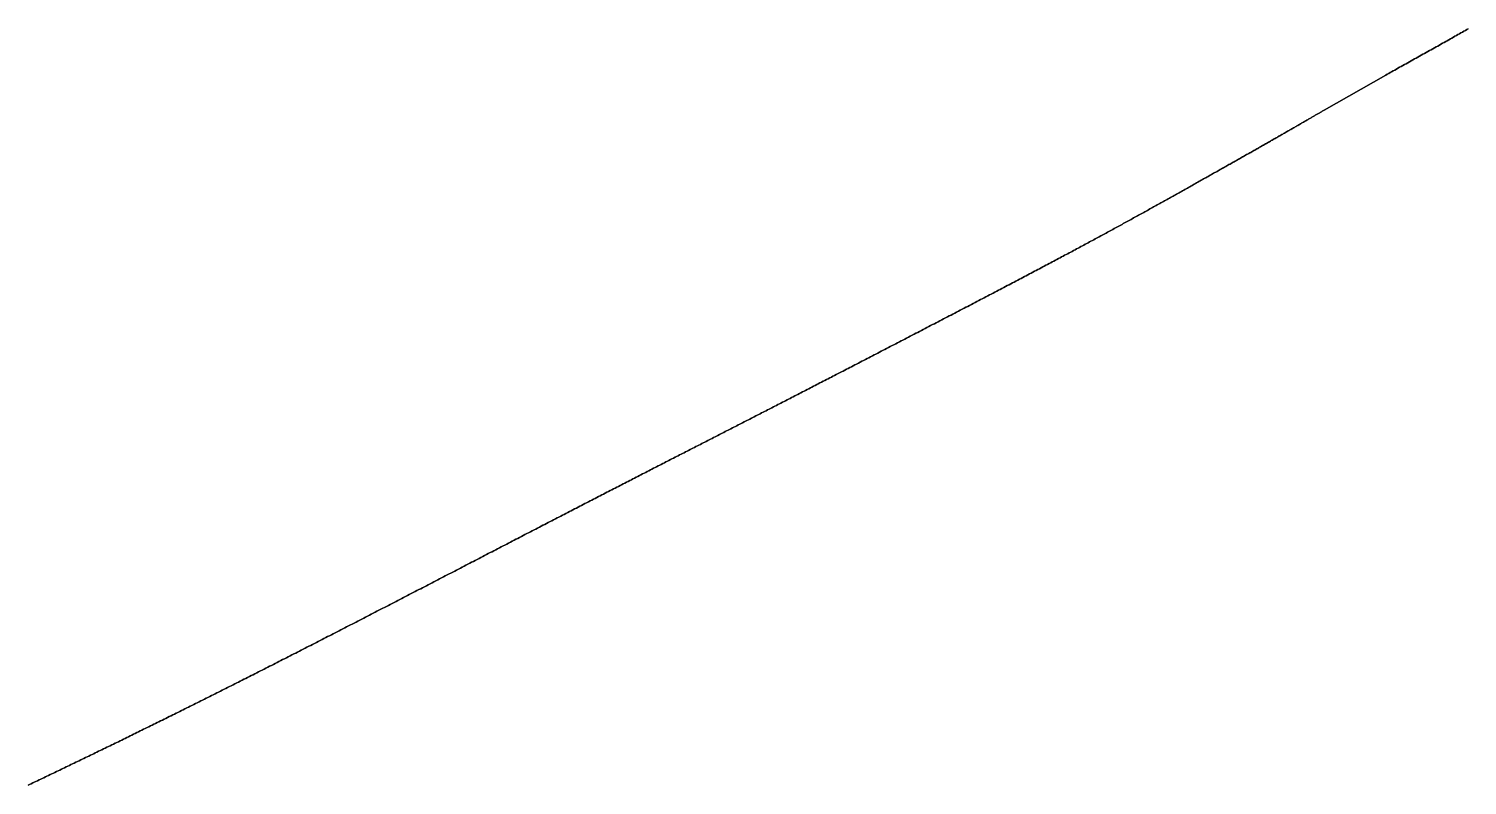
# Model space of a CAD drawing. Header units: inches. Extents: x 130170 to 284068, y 377793 to 804530.
# Drawn here: x 254368.33 to 254410.89, y 754034.21 to 754056.58 of the extents above; entities that cross this region are included whole.
import ezdxf

# ---------------------------------------------------------------- set-up
doc = ezdxf.new("R2010")
doc.units = ezdxf.units.IN
doc.header["$MEASUREMENT"] = 0
doc.layers.add('muni_il', color=7, linetype='Continuous')

msp = doc.modelspace()

# ---------------------------------------------------------------- linework, layer by layer
at = {"layer": 'muni_il'}
for points in [[(254410.925, 754056.582), (254410.882, 754056.557), (254410.839, 754056.533), (254410.796, 754056.509), (254410.752, 754056.484), (254410.708, 754056.459), (254410.664, 754056.434), (254410.619, 754056.409), (254410.575, 754056.384), (254410.53, 754056.359), (254410.485, 754056.333), (254410.439, 754056.308), (254410.394, 754056.282), (254410.348, 754056.256), (254410.302, 754056.23), (254410.255, 754056.204), (254410.209, 754056.178), (254410.162, 754056.152), (254410.115, 754056.125), (254410.067, 754056.099), (254410.02, 754056.072), (254409.972, 754056.045), (254409.924, 754056.018), (254409.875, 754055.991), (254409.827, 754055.964), (254409.778, 754055.937), (254409.729, 754055.91), (254409.68, 754055.882), (254409.631, 754055.855), (254409.582, 754055.827), (254409.532, 754055.8), (254409.483, 754055.772), (254409.433, 754055.744), (254409.384, 754055.716), (254409.334, 754055.689), (254409.284, 754055.661), (254409.234, 754055.633), (254409.185, 754055.606), (254409.135, 754055.578), (254409.086, 754055.55), (254409.037, 754055.523), (254408.988, 754055.496), (254408.939, 754055.469), (254408.891, 754055.442), (254408.843, 754055.415), (254408.795, 754055.388), (254408.748, 754055.362), (254408.702, 754055.336), (254408.656, 754055.311), (254408.612, 754055.286), (254408.568, 754055.261), (254408.525, 754055.237), (254408.483, 754055.214), (254406.658, 754054.174), (254406.62, 754054.153), (254406.601, 754054.142), (254406.583, 754054.131), (254406.564, 754054.121), (254406.546, 754054.11), (254406.527, 754054.099), (254406.509, 754054.089), (254406.49, 754054.078), (254406.471, 754054.067), (254406.452, 754054.056), (254406.433, 754054.045), (254406.414, 754054.034), (254406.395, 754054.023), (254406.375, 754054.012), (254406.355, 754054), (254406.335, 754053.989), (254406.315, 754053.977), (254406.294, 754053.965), (254406.273, 754053.953), (254406.252, 754053.941), (254406.231, 754053.928), (254406.209, 754053.916), (254406.187, 754053.903), (254406.165, 754053.89), (254406.143, 754053.878), (254406.12, 754053.864), (254406.097, 754053.851), (254406.074, 754053.838), (254406.051, 754053.824), (254406.027, 754053.811), (254406.003, 754053.797), (254405.979, 754053.783), (254405.955, 754053.769), (254405.93, 754053.755), (254405.905, 754053.74), (254405.881, 754053.726), (254405.855, 754053.712), (254405.83, 754053.697), (254405.805, 754053.682), (254405.779, 754053.667), (254405.753, 754053.653), (254405.727, 754053.637), (254405.701, 754053.622), (254405.674, 754053.607), (254405.648, 754053.592), (254405.621, 754053.577), (254405.595, 754053.561), (254405.568, 754053.546), (254405.541, 754053.53), (254405.514, 754053.515), (254405.486, 754053.499), (254405.459, 754053.484), (254405.432, 754053.468), (254405.404, 754053.452), (254405.377, 754053.436), (254405.349, 754053.42), (254405.321, 754053.404), (254405.293, 754053.388), (254405.265, 754053.372), (254405.237, 754053.356), (254405.209, 754053.34), (254405.181, 754053.324), (254405.153, 754053.308), (254405.125, 754053.292), (254405.096, 754053.276), (254405.068, 754053.259), (254405.039, 754053.243), (254405.011, 754053.227), (254404.982, 754053.21), (254404.953, 754053.194), (254404.925, 754053.178), (254404.896, 754053.161), (254404.867, 754053.145), (254404.838, 754053.128), (254404.809, 754053.112), (254404.78, 754053.095), (254404.751, 754053.079), (254404.722, 754053.062), (254404.692, 754053.045), (254404.663, 754053.029), (254404.634, 754053.012), (254404.604, 754052.995), (254404.575, 754052.979), (254404.545, 754052.962), (254404.516, 754052.945), (254404.486, 754052.928), (254404.456, 754052.911), (254404.426, 754052.894), (254404.396, 754052.877), (254404.366, 754052.86), (254404.336, 754052.843), (254404.306, 754052.826), (254404.276, 754052.809), (254404.245, 754052.792), (254404.215, 754052.774), (254404.184, 754052.757), (254404.153, 754052.74), (254404.123, 754052.722), (254404.092, 754052.705), (254404.061, 754052.687), (254404.03, 754052.67), (254403.999, 754052.652), (254403.968, 754052.635), (254403.937, 754052.617), (254403.905, 754052.599), (254403.874, 754052.582), (254403.842, 754052.564), (254403.81, 754052.546), (254403.779, 754052.528), (254403.747, 754052.51), (254403.715, 754052.492), (254403.683, 754052.474), (254403.651, 754052.456), (254403.619, 754052.438), (254403.586, 754052.42), (254403.554, 754052.401), (254403.521, 754052.383), (254403.489, 754052.365), (254403.456, 754052.346), (254403.423, 754052.328), (254403.39, 754052.309), (254403.357, 754052.291), (254403.324, 754052.272), (254403.291, 754052.254), (254403.258, 754052.235), (254403.225, 754052.216), (254403.191, 754052.197), (254403.158, 754052.178), (254403.124, 754052.16), (254403.09, 754052.141), (254403.057, 754052.122), (254403.023, 754052.103), (254402.989, 754052.084), (254402.955, 754052.065), (254402.921, 754052.045), (254402.886, 754052.026), (254402.852, 754052.007), (254402.818, 754051.988), (254402.784, 754051.968), (254402.749, 754051.949), (254402.714, 754051.93), (254402.68, 754051.91), (254402.645, 754051.891), (254402.611, 754051.871), (254402.576, 754051.852), (254402.541, 754051.832), (254402.506, 754051.813), (254402.471, 754051.793), (254402.436, 754051.774), (254402.401, 754051.754), (254402.365, 754051.734), (254402.33, 754051.715), (254402.295, 754051.695), (254402.259, 754051.675), (254402.224, 754051.655), (254402.188, 754051.635), (254402.153, 754051.615), (254402.117, 754051.596), (254402.082, 754051.576), (254402.046, 754051.556), (254402.01, 754051.536), (254401.974, 754051.516), (254401.938, 754051.496), (254401.902, 754051.476), (254401.866, 754051.456), (254401.83, 754051.436), (254401.794, 754051.416), (254401.758, 754051.395), (254401.722, 754051.375), (254401.685, 754051.355), (254401.649, 754051.335), (254401.613, 754051.315), (254401.576, 754051.294), (254401.54, 754051.274), (254401.503, 754051.254), (254401.466, 754051.233), (254401.429, 754051.213), (254401.393, 754051.193), (254401.356, 754051.172), (254401.319, 754051.152), (254401.282, 754051.131), (254401.245, 754051.111), (254401.208, 754051.09), (254401.17, 754051.07), (254401.133, 754051.049), (254401.096, 754051.029), (254401.058, 754051.008), (254401.021, 754050.987), (254400.983, 754050.966), (254400.945, 754050.946), (254400.907, 754050.925), (254400.87, 754050.904), (254400.832, 754050.883), (254400.793, 754050.862), (254400.755, 754050.841), (254400.717, 754050.82), (254400.678, 754050.799), (254400.64, 754050.778), (254400.601, 754050.757), (254400.563, 754050.736), (254400.524, 754050.715), (254400.485, 754050.693), (254400.446, 754050.672), (254400.406, 754050.651), (254400.367, 754050.629), (254400.328, 754050.608), (254400.288, 754050.586), (254400.248, 754050.565), (254400.208, 754050.543), (254400.168, 754050.521), (254400.128, 754050.499), (254400.088, 754050.478), (254400.048, 754050.456), (254400.007, 754050.434), (254399.966, 754050.412), (254399.925, 754050.389), (254399.884, 754050.367), (254399.843, 754050.345), (254399.802, 754050.323), (254399.76, 754050.3), (254399.718, 754050.278), (254399.676, 754050.255), (254399.634, 754050.233), (254399.592, 754050.21), (254399.55, 754050.187), (254399.507, 754050.164), (254399.464, 754050.141), (254399.421, 754050.118), (254399.378, 754050.095), (254399.335, 754050.072), (254399.291, 754050.048), (254399.247, 754050.025), (254399.203, 754050.001), (254399.159, 754049.978), (254399.115, 754049.954), (254399.071, 754049.931), (254399.026, 754049.907), (254398.981, 754049.883), (254398.936, 754049.859), (254398.89, 754049.835), (254398.845, 754049.81), (254398.799, 754049.786), (254398.753, 754049.762), (254398.707, 754049.737), (254398.661, 754049.713), (254398.614, 754049.688), (254398.568, 754049.663), (254398.52, 754049.638), (254398.473, 754049.613), (254398.426, 754049.588), (254398.379, 754049.563), (254398.331, 754049.538), (254398.283, 754049.512), (254398.235, 754049.487), (254398.186, 754049.461), (254398.138, 754049.436), (254398.089, 754049.41), (254398.04, 754049.384), (254397.991, 754049.358), (254397.941, 754049.332), (254397.892, 754049.306), (254397.842, 754049.28), (254397.792, 754049.254), (254397.742, 754049.227), (254397.692, 754049.201), (254397.641, 754049.174), (254397.591, 754049.148), (254397.54, 754049.121), (254397.489, 754049.094), (254397.438, 754049.067), (254397.386, 754049.041), (254397.335, 754049.013), (254397.283, 754048.986), (254397.231, 754048.959), (254397.179, 754048.932), (254397.127, 754048.905), (254397.075, 754048.877), (254397.022, 754048.85), (254396.97, 754048.822), (254396.917, 754048.795), (254396.864, 754048.767), (254396.811, 754048.739), (254396.758, 754048.712), (254396.705, 754048.684), (254396.651, 754048.656), (254396.598, 754048.628), (254396.544, 754048.6), (254396.491, 754048.572), (254396.437, 754048.544), (254396.383, 754048.516), (254396.329, 754048.488), (254396.275, 754048.459), (254396.221, 754048.431), (254396.167, 754048.403), (254396.112, 754048.374), (254396.058, 754048.346), (254396.003, 754048.318), (254395.949, 754048.289), (254395.894, 754048.261), (254395.839, 754048.232), (254395.785, 754048.204), (254395.73, 754048.175), (254395.675, 754048.147), (254395.62, 754048.118), (254395.566, 754048.09), (254395.511, 754048.061), (254395.456, 754048.033), (254395.401, 754048.004), (254395.346, 754047.975), (254395.291, 754047.947), (254395.236, 754047.918), (254395.181, 754047.89), (254395.126, 754047.861), (254395.071, 754047.833), (254395.016, 754047.804), (254394.962, 754047.776), (254394.907, 754047.747), (254394.852, 754047.719), (254394.797, 754047.69), (254394.742, 754047.662), (254394.688, 754047.633), (254394.633, 754047.605), (254394.578, 754047.577), (254394.524, 754047.548), (254394.469, 754047.52), (254394.415, 754047.492), (254394.36, 754047.464), (254394.306, 754047.435), (254394.252, 754047.407), (254394.198, 754047.379), (254394.144, 754047.351), (254394.09, 754047.323), (254394.036, 754047.295), (254393.982, 754047.267), (254393.928, 754047.239), (254393.875, 754047.212), (254393.821, 754047.184), (254393.768, 754047.156), (254393.714, 754047.129), (254393.661, 754047.101), (254393.608, 754047.074), (254393.555, 754047.046), (254393.502, 754047.019), (254393.45, 754046.991), (254393.397, 754046.964), (254393.345, 754046.937), (254393.292, 754046.91), (254393.24, 754046.883), (254393.188, 754046.856), (254393.136, 754046.829), (254393.084, 754046.802), (254393.033, 754046.776), (254392.981, 754046.749), (254392.93, 754046.722), (254392.878, 754046.696), (254392.827, 754046.669), (254392.776, 754046.643), (254392.726, 754046.617), (254392.675, 754046.59), (254392.624, 754046.564), (254392.574, 754046.538), (254392.524, 754046.512), (254392.474, 754046.487), (254392.424, 754046.461), (254392.374, 754046.435), (254392.324, 754046.409), (254392.275, 754046.384), (254392.225, 754046.358), (254392.176, 754046.333), (254392.127, 754046.308), (254392.078, 754046.282), (254392.03, 754046.257), (254391.981, 754046.232), (254391.933, 754046.207), (254391.884, 754046.182), (254391.836, 754046.158), (254391.788, 754046.133), (254391.741, 754046.108), (254391.693, 754046.084), (254391.645, 754046.059), (254391.598, 754046.034), (254391.551, 754046.01), (254391.503, 754045.986), (254391.457, 754045.962), (254391.41, 754045.938), (254391.363, 754045.914), (254391.316, 754045.89), (254391.27, 754045.866), (254391.224, 754045.842), (254391.178, 754045.818), (254391.131, 754045.794), (254391.085, 754045.771), (254391.04, 754045.747), (254390.994, 754045.724), (254390.948, 754045.7), (254390.903, 754045.677), (254390.858, 754045.654), (254390.812, 754045.63), (254390.767, 754045.607), (254390.722, 754045.584), (254390.678, 754045.561), (254390.633, 754045.538), (254390.588, 754045.515), (254390.543, 754045.492), (254390.499, 754045.469), (254390.455, 754045.446), (254390.41, 754045.424), (254390.366, 754045.401), (254390.322, 754045.378), (254390.278, 754045.356), (254390.234, 754045.333), (254390.19, 754045.311), (254390.146, 754045.288), (254390.102, 754045.266), (254390.059, 754045.243), (254390.015, 754045.221), (254389.972, 754045.199), (254389.928, 754045.176), (254389.885, 754045.154), (254389.841, 754045.132), (254389.798, 754045.11), (254389.754, 754045.087), (254389.711, 754045.065), (254389.668, 754045.043), (254389.625, 754045.021), (254389.582, 754044.999), (254389.539, 754044.977), (254389.496, 754044.955), (254389.453, 754044.933), (254389.41, 754044.911), (254389.367, 754044.889), (254389.324, 754044.867), (254389.281, 754044.845), (254389.238, 754044.823), (254389.195, 754044.801), (254389.152, 754044.779), (254389.109, 754044.757), (254389.066, 754044.735), (254389.023, 754044.713), (254388.98, 754044.691), (254388.937, 754044.669), (254388.894, 754044.647), (254388.851, 754044.625), (254388.808, 754044.603), (254388.765, 754044.581), (254388.722, 754044.559), (254388.679, 754044.537), (254388.636, 754044.515), (254388.593, 754044.493), (254388.549, 754044.471), (254388.506, 754044.449), (254388.463, 754044.427), (254388.42, 754044.405), (254388.376, 754044.382), (254388.333, 754044.36), (254388.289, 754044.338), (254388.246, 754044.316), (254388.202, 754044.294), (254388.159, 754044.271), (254388.115, 754044.249), (254388.071, 754044.227), (254388.028, 754044.204), (254387.984, 754044.182), (254387.94, 754044.159), (254387.896, 754044.137), (254387.852, 754044.114), (254387.808, 754044.092), (254387.764, 754044.069), (254387.72, 754044.047), (254387.675, 754044.024), (254387.631, 754044.001), (254387.586, 754043.979), (254387.542, 754043.956), (254387.497, 754043.933), (254387.453, 754043.91), (254387.408, 754043.887), (254387.363, 754043.864), (254387.318, 754043.841), (254387.273, 754043.818), (254387.228, 754043.795), (254387.182, 754043.772), (254387.137, 754043.749), (254387.092, 754043.725), (254387.046, 754043.702), (254387, 754043.679), (254386.955, 754043.655), (254386.909, 754043.632), (254386.863, 754043.608), (254386.817, 754043.585), (254386.771, 754043.561), (254386.725, 754043.537), (254386.678, 754043.513), (254386.632, 754043.49), (254386.585, 754043.466), (254386.539, 754043.442), (254386.492, 754043.418), (254386.445, 754043.394), (254386.398, 754043.37), (254386.351, 754043.346), (254386.304, 754043.321), (254386.256, 754043.297), (254386.209, 754043.273), (254386.162, 754043.248), (254386.114, 754043.224), (254386.066, 754043.199), (254386.018, 754043.175), (254385.97, 754043.15), (254385.922, 754043.126), (254385.874, 754043.101), (254385.826, 754043.076), (254385.778, 754043.051), (254385.729, 754043.026), (254385.681, 754043.001), (254385.632, 754042.976), (254385.583, 754042.951), (254385.534, 754042.926), (254385.485, 754042.901), (254385.436, 754042.875), (254385.387, 754042.85), (254385.337, 754042.825), (254385.288, 754042.799), (254385.238, 754042.774), (254385.189, 754042.748), (254385.139, 754042.722), (254385.089, 754042.697), (254385.039, 754042.671), (254384.989, 754042.645), (254384.939, 754042.619), (254384.888, 754042.593), (254384.838, 754042.567), (254384.787, 754042.541), (254384.737, 754042.515), (254384.686, 754042.489), (254384.635, 754042.463), (254384.584, 754042.437), (254384.533, 754042.41), (254384.482, 754042.384), (254384.431, 754042.357), (254384.38, 754042.331), (254384.328, 754042.304), (254384.277, 754042.278), (254384.225, 754042.251), (254384.173, 754042.224), (254384.122, 754042.198), (254384.07, 754042.171), (254384.018, 754042.144), (254383.966, 754042.117), (254383.914, 754042.09), (254383.861, 754042.063), (254383.809, 754042.036), (254383.757, 754042.009), (254383.704, 754041.982), (254383.652, 754041.955), (254383.599, 754041.927), (254383.546, 754041.9), (254383.493, 754041.873), (254383.44, 754041.845), (254383.387, 754041.818), (254383.334, 754041.79), (254383.281, 754041.763), (254383.228, 754041.735), (254383.175, 754041.708), (254383.121, 754041.68), (254383.068, 754041.653), (254383.014, 754041.625), (254382.961, 754041.597), (254382.907, 754041.569), (254382.853, 754041.541), (254382.799, 754041.513), (254382.746, 754041.486), (254382.692, 754041.458), (254382.638, 754041.43), (254382.583, 754041.402), (254382.529, 754041.374), (254382.475, 754041.345), (254382.421, 754041.317), (254382.366, 754041.289), (254382.312, 754041.261), (254382.257, 754041.233), (254382.203, 754041.204), (254382.148, 754041.176), (254382.094, 754041.148), (254382.039, 754041.119), (254381.984, 754041.091), (254381.929, 754041.063), (254381.874, 754041.034), (254381.82, 754041.006), (254381.765, 754040.977), (254381.71, 754040.949), (254381.655, 754040.92), (254381.599, 754040.892), (254381.544, 754040.863), (254381.489, 754040.834), (254381.434, 754040.806), (254381.379, 754040.777), (254381.323, 754040.748), (254381.268, 754040.72), (254381.212, 754040.691), (254381.157, 754040.662), (254381.101, 754040.633), (254381.046, 754040.605), (254380.99, 754040.576), (254380.935, 754040.547), (254380.879, 754040.518), (254380.823, 754040.489), (254380.768, 754040.46), (254380.712, 754040.432), (254380.656, 754040.403), (254380.6, 754040.374), (254380.544, 754040.345), (254380.489, 754040.316), (254380.433, 754040.287), (254380.377, 754040.258), (254380.321, 754040.229), (254380.265, 754040.2), (254380.209, 754040.171), (254380.153, 754040.142), (254380.097, 754040.113), (254380.041, 754040.084), (254379.985, 754040.055), (254379.928, 754040.026), (254379.872, 754039.997), (254379.816, 754039.968), (254379.76, 754039.939), (254379.704, 754039.91), (254379.648, 754039.881), (254379.591, 754039.852), (254379.535, 754039.822), (254379.479, 754039.793), (254379.423, 754039.764), (254379.366, 754039.735), (254379.31, 754039.706), (254379.254, 754039.677), (254379.198, 754039.648), (254379.141, 754039.619), (254379.085, 754039.59), (254379.029, 754039.561), (254378.973, 754039.532), (254378.916, 754039.503), (254378.86, 754039.474), (254378.804, 754039.445), (254378.748, 754039.416), (254378.691, 754039.386), (254378.635, 754039.357), (254378.579, 754039.328), (254378.522, 754039.299), (254378.466, 754039.27), (254378.41, 754039.241), (254378.354, 754039.212), (254378.297, 754039.183), (254378.241, 754039.155), (254378.185, 754039.126), (254378.129, 754039.097), (254378.072, 754039.068), (254378.016, 754039.039), (254377.96, 754039.01), (254377.904, 754038.981), (254377.848, 754038.952), (254377.792, 754038.923), (254377.735, 754038.894), (254377.679, 754038.865), (254377.623, 754038.837), (254377.567, 754038.808), (254377.511, 754038.779), (254377.455, 754038.75), (254377.399, 754038.722), (254377.343, 754038.693), (254377.287, 754038.664), (254377.231, 754038.635), (254377.175, 754038.607), (254377.12, 754038.578), (254377.064, 754038.55), (254377.008, 754038.521), (254376.952, 754038.493), (254376.896, 754038.464), (254376.841, 754038.435), (254376.785, 754038.407), (254376.729, 754038.378), (254376.673, 754038.35), (254376.618, 754038.322), (254376.562, 754038.293), (254376.507, 754038.265), (254376.451, 754038.237), (254376.396, 754038.208), (254376.34, 754038.18), (254376.285, 754038.152), (254376.23, 754038.123), (254376.174, 754038.095), (254376.119, 754038.067), (254376.064, 754038.039), (254376.009, 754038.011), (254375.954, 754037.983), (254375.898, 754037.955), (254375.843, 754037.927), (254375.788, 754037.899), (254375.733, 754037.871), (254375.678, 754037.843), (254375.624, 754037.815), (254375.569, 754037.787), (254375.514, 754037.759), (254375.459, 754037.732), (254375.405, 754037.704), (254375.35, 754037.676), (254375.295, 754037.648), (254375.241, 754037.621), (254375.186, 754037.593), (254375.132, 754037.566), (254375.078, 754037.538), (254375.023, 754037.511), (254374.969, 754037.483), (254374.915, 754037.456), (254374.861, 754037.429), (254374.807, 754037.401), (254374.753, 754037.374), (254374.699, 754037.347), (254374.645, 754037.319), (254374.591, 754037.292), (254374.537, 754037.265), (254374.483, 754037.238), (254374.43, 754037.211), (254374.376, 754037.184), (254374.323, 754037.157), (254374.269, 754037.13), (254374.216, 754037.104), (254374.162, 754037.077), (254374.109, 754037.05), (254374.056, 754037.023), (254374.003, 754036.996), (254373.949, 754036.97), (254373.896, 754036.943), (254373.843, 754036.917), (254373.79, 754036.89), (254373.737, 754036.864), (254373.685, 754036.837), (254373.632, 754036.811), (254373.579, 754036.785), (254373.527, 754036.758), (254373.474, 754036.732), (254373.422, 754036.706), (254373.369, 754036.68), (254373.317, 754036.654), (254373.265, 754036.627), (254373.213, 754036.602), (254373.161, 754036.576), (254373.109, 754036.55), (254373.057, 754036.524), (254373.005, 754036.498), (254372.953, 754036.472), (254372.901, 754036.446), (254372.849, 754036.421), (254372.798, 754036.395), (254372.746, 754036.369), (254372.695, 754036.344), (254372.643, 754036.318), (254372.592, 754036.293), (254372.54, 754036.268), (254372.489, 754036.242), (254372.438, 754036.217), (254372.387, 754036.192), (254372.336, 754036.166), (254372.285, 754036.141), (254372.234, 754036.116), (254372.183, 754036.091), (254372.132, 754036.066), (254372.082, 754036.041), (254372.031, 754036.016), (254371.981, 754035.991), (254371.93, 754035.966), (254371.88, 754035.941), (254371.83, 754035.917), (254371.779, 754035.892), (254371.729, 754035.867), (254371.679, 754035.843), (254371.629, 754035.818), (254371.579, 754035.793), (254371.529, 754035.769), (254371.479, 754035.744), (254371.429, 754035.72), (254371.379, 754035.696), (254371.33, 754035.671), (254371.28, 754035.647), (254371.231, 754035.623), (254371.181, 754035.599), (254371.132, 754035.575), (254371.082, 754035.55), (254371.033, 754035.526), (254370.984, 754035.502), (254370.935, 754035.478), (254370.885, 754035.454), (254370.837, 754035.43), (254370.787, 754035.407), (254370.739, 754035.383), (254370.69, 754035.359), (254370.641, 754035.335), (254370.592, 754035.312), (254370.543, 754035.288), (254370.495, 754035.264), (254370.446, 754035.241), (254370.398, 754035.217), (254370.349, 754035.194), (254370.301, 754035.17), (254370.252, 754035.147), (254370.204, 754035.123), (254370.156, 754035.1), (254370.108, 754035.077), (254370.06, 754035.053), (254370.011, 754035.03), (254369.963, 754035.007), (254369.916, 754034.984), (254369.868, 754034.961), (254369.82, 754034.938), (254369.772, 754034.915), (254369.724, 754034.892), (254369.676, 754034.868), (254369.629, 754034.846), (254369.581, 754034.823), (254369.533, 754034.8), (254369.486, 754034.777), (254369.438, 754034.754), (254369.391, 754034.731), (254369.343, 754034.708), (254369.296, 754034.686), (254369.249, 754034.663), (254369.201, 754034.64), (254369.154, 754034.618), (254369.107, 754034.595), (254369.06, 754034.572), (254369.013, 754034.55), (254368.965, 754034.527), (254368.918, 754034.505), (254368.871, 754034.482), (254368.824, 754034.46), (254368.777, 754034.437), (254368.73, 754034.415), (254368.684, 754034.393), (254368.637, 754034.37), (254368.59, 754034.348), (254368.543, 754034.326), (254368.496, 754034.303), (254368.449, 754034.281), (254368.403, 754034.259), (254368.356, 754034.237), (254368.309, 754034.214)], [(254368.309, 754034.214), (254368.356, 754034.237), (254368.403, 754034.259), (254368.449, 754034.281), (254368.496, 754034.303), (254368.543, 754034.326), (254368.59, 754034.348), (254368.637, 754034.37), (254368.684, 754034.393), (254368.73, 754034.415), (254368.777, 754034.437), (254368.824, 754034.46), (254368.871, 754034.482), (254368.918, 754034.505), (254368.965, 754034.527), (254369.013, 754034.55), (254369.06, 754034.572), (254369.107, 754034.595), (254369.154, 754034.618), (254369.201, 754034.64), (254369.249, 754034.663), (254369.296, 754034.686), (254369.343, 754034.708), (254369.391, 754034.731), (254369.438, 754034.754), (254369.486, 754034.777), (254369.533, 754034.8), (254369.581, 754034.823), (254369.629, 754034.846), (254369.676, 754034.868), (254369.724, 754034.892), (254369.772, 754034.915), (254369.82, 754034.938), (254369.868, 754034.961), (254369.916, 754034.984), (254369.963, 754035.007), (254370.011, 754035.03), (254370.06, 754035.053), (254370.108, 754035.077), (254370.156, 754035.1), (254370.204, 754035.123), (254370.252, 754035.147), (254370.301, 754035.17), (254370.349, 754035.194), (254370.398, 754035.217), (254370.446, 754035.241), (254370.495, 754035.264), (254370.543, 754035.288), (254370.592, 754035.312), (254370.641, 754035.335), (254370.69, 754035.359), (254370.739, 754035.383), (254370.787, 754035.407), (254370.837, 754035.43), (254370.885, 754035.454), (254370.935, 754035.478), (254370.984, 754035.502), (254371.033, 754035.526), (254371.082, 754035.55), (254371.132, 754035.575), (254371.181, 754035.599), (254371.231, 754035.623), (254371.28, 754035.647), (254371.33, 754035.671), (254371.379, 754035.696), (254371.429, 754035.72), (254371.479, 754035.744), (254371.529, 754035.769), (254371.579, 754035.793), (254371.629, 754035.818), (254371.679, 754035.843), (254371.729, 754035.867), (254371.779, 754035.892), (254371.83, 754035.917), (254371.88, 754035.941), (254371.93, 754035.966), (254371.981, 754035.991), (254372.031, 754036.016), (254372.082, 754036.041), (254372.132, 754036.066), (254372.183, 754036.091), (254372.234, 754036.116), (254372.285, 754036.141), (254372.336, 754036.166), (254372.387, 754036.192), (254372.438, 754036.217), (254372.489, 754036.242), (254372.54, 754036.268), (254372.592, 754036.293), (254372.643, 754036.318), (254372.695, 754036.344), (254372.746, 754036.369), (254372.798, 754036.395), (254372.849, 754036.421), (254372.901, 754036.446), (254372.953, 754036.472), (254373.005, 754036.498), (254373.057, 754036.524), (254373.109, 754036.55), (254373.161, 754036.576), (254373.213, 754036.602), (254373.265, 754036.627), (254373.317, 754036.654), (254373.369, 754036.68), (254373.422, 754036.706), (254373.474, 754036.732), (254373.527, 754036.758), (254373.579, 754036.785), (254373.632, 754036.811), (254373.685, 754036.837), (254373.737, 754036.864), (254373.79, 754036.89), (254373.843, 754036.917), (254373.896, 754036.943), (254373.949, 754036.97), (254374.003, 754036.996), (254374.056, 754037.023), (254374.109, 754037.05), (254374.162, 754037.077), (254374.216, 754037.104), (254374.269, 754037.13), (254374.323, 754037.157), (254374.376, 754037.184), (254374.43, 754037.211), (254374.483, 754037.238), (254374.537, 754037.265), (254374.591, 754037.292), (254374.645, 754037.319), (254374.699, 754037.347), (254374.753, 754037.374), (254374.807, 754037.401), (254374.861, 754037.429), (254374.915, 754037.456), (254374.969, 754037.483), (254375.023, 754037.511), (254375.078, 754037.538), (254375.132, 754037.566), (254375.186, 754037.593), (254375.241, 754037.621), (254375.295, 754037.648), (254375.35, 754037.676), (254375.405, 754037.704), (254375.459, 754037.732), (254375.514, 754037.759), (254375.569, 754037.787), (254375.624, 754037.815), (254375.678, 754037.843), (254375.733, 754037.871), (254375.788, 754037.899), (254375.843, 754037.927), (254375.898, 754037.955), (254375.954, 754037.983), (254376.009, 754038.011), (254376.064, 754038.039), (254376.119, 754038.067), (254376.174, 754038.095), (254376.23, 754038.123), (254376.285, 754038.152), (254376.34, 754038.18), (254376.396, 754038.208), (254376.451, 754038.237), (254376.507, 754038.265), (254376.562, 754038.293), (254376.618, 754038.322), (254376.673, 754038.35), (254376.729, 754038.378), (254376.785, 754038.407), (254376.841, 754038.435), (254376.896, 754038.464), (254376.952, 754038.493), (254377.008, 754038.521), (254377.064, 754038.55), (254377.12, 754038.578), (254377.175, 754038.607), (254377.231, 754038.635), (254377.287, 754038.664), (254377.343, 754038.693), (254377.399, 754038.722), (254377.455, 754038.75), (254377.511, 754038.779), (254377.567, 754038.808), (254377.623, 754038.837), (254377.679, 754038.865), (254377.735, 754038.894), (254377.792, 754038.923), (254377.848, 754038.952), (254377.904, 754038.981), (254377.96, 754039.01), (254378.016, 754039.039), (254378.072, 754039.068), (254378.129, 754039.097), (254378.185, 754039.126), (254378.241, 754039.155), (254378.297, 754039.183), (254378.354, 754039.212), (254378.41, 754039.241), (254378.466, 754039.27), (254378.522, 754039.299), (254378.579, 754039.328), (254378.635, 754039.357), (254378.691, 754039.386), (254378.748, 754039.416), (254378.804, 754039.445), (254378.86, 754039.474), (254378.916, 754039.503), (254378.973, 754039.532), (254379.029, 754039.561), (254379.085, 754039.59), (254379.141, 754039.619), (254379.198, 754039.648), (254379.254, 754039.677), (254379.31, 754039.706), (254379.366, 754039.735), (254379.423, 754039.764), (254379.479, 754039.793), (254379.535, 754039.822), (254379.591, 754039.852), (254379.648, 754039.881), (254379.704, 754039.91), (254379.76, 754039.939), (254379.816, 754039.968), (254379.872, 754039.997), (254379.928, 754040.026), (254379.985, 754040.055), (254380.041, 754040.084), (254380.097, 754040.113), (254380.153, 754040.142), (254380.209, 754040.171), (254380.265, 754040.2), (254380.321, 754040.229), (254380.377, 754040.258), (254380.433, 754040.287), (254380.489, 754040.316), (254380.544, 754040.345), (254380.6, 754040.374), (254380.656, 754040.403), (254380.712, 754040.432), (254380.768, 754040.46), (254380.823, 754040.489), (254380.879, 754040.518), (254380.935, 754040.547), (254380.99, 754040.576), (254381.046, 754040.605), (254381.101, 754040.633), (254381.157, 754040.662), (254381.212, 754040.691), (254381.268, 754040.72), (254381.323, 754040.748), (254381.379, 754040.777), (254381.434, 754040.806), (254381.489, 754040.834), (254381.544, 754040.863), (254381.599, 754040.892), (254381.655, 754040.92), (254381.71, 754040.949), (254381.765, 754040.977), (254381.82, 754041.006), (254381.874, 754041.034), (254381.929, 754041.063), (254381.984, 754041.091), (254382.039, 754041.119), (254382.094, 754041.148), (254382.148, 754041.176), (254382.203, 754041.204), (254382.257, 754041.233), (254382.312, 754041.261), (254382.366, 754041.289), (254382.421, 754041.317), (254382.475, 754041.345), (254382.529, 754041.374), (254382.583, 754041.402), (254382.638, 754041.43), (254382.692, 754041.458), (254382.746, 754041.486), (254382.799, 754041.513), (254382.853, 754041.541), (254382.907, 754041.569), (254382.961, 754041.597), (254383.014, 754041.625), (254383.068, 754041.653), (254383.121, 754041.68), (254383.175, 754041.708), (254383.228, 754041.735), (254383.281, 754041.763), (254383.334, 754041.79), (254383.387, 754041.818), (254383.44, 754041.845), (254383.493, 754041.873), (254383.546, 754041.9), (254383.599, 754041.927), (254383.652, 754041.955), (254383.704, 754041.982), (254383.757, 754042.009), (254383.809, 754042.036), (254383.861, 754042.063), (254383.914, 754042.09), (254383.966, 754042.117), (254384.018, 754042.144), (254384.07, 754042.171), (254384.122, 754042.198), (254384.173, 754042.224), (254384.225, 754042.251), (254384.277, 754042.278), (254384.328, 754042.304), (254384.38, 754042.331), (254384.431, 754042.357), (254384.482, 754042.384), (254384.533, 754042.41), (254384.584, 754042.437), (254384.635, 754042.463), (254384.686, 754042.489), (254384.737, 754042.515), (254384.787, 754042.541), (254384.838, 754042.567), (254384.888, 754042.593), (254384.939, 754042.619), (254384.989, 754042.645), (254385.039, 754042.671), (254385.089, 754042.697), (254385.139, 754042.722), (254385.189, 754042.748), (254385.238, 754042.774), (254385.288, 754042.799), (254385.337, 754042.825), (254385.387, 754042.85), (254385.436, 754042.875), (254385.485, 754042.901), (254385.534, 754042.926), (254385.583, 754042.951), (254385.632, 754042.976), (254385.681, 754043.001), (254385.729, 754043.026), (254385.778, 754043.051), (254385.826, 754043.076), (254385.874, 754043.101), (254385.922, 754043.126), (254385.97, 754043.15), (254386.018, 754043.175), (254386.066, 754043.199), (254386.114, 754043.224), (254386.162, 754043.248), (254386.209, 754043.273), (254386.256, 754043.297), (254386.304, 754043.321), (254386.351, 754043.346), (254386.398, 754043.37), (254386.445, 754043.394), (254386.492, 754043.418), (254386.539, 754043.442), (254386.585, 754043.466), (254386.632, 754043.49), (254386.678, 754043.513), (254386.725, 754043.537), (254386.771, 754043.561), (254386.817, 754043.585), (254386.863, 754043.608), (254386.909, 754043.632), (254386.955, 754043.655), (254387, 754043.679), (254387.046, 754043.702), (254387.092, 754043.725), (254387.137, 754043.749), (254387.182, 754043.772), (254387.228, 754043.795), (254387.273, 754043.818), (254387.318, 754043.841), (254387.363, 754043.864), (254387.408, 754043.887), (254387.453, 754043.91), (254387.497, 754043.933), (254387.542, 754043.956), (254387.586, 754043.979), (254387.631, 754044.001), (254387.675, 754044.024), (254387.72, 754044.047), (254387.764, 754044.069), (254387.808, 754044.092), (254387.852, 754044.114), (254387.896, 754044.137), (254387.94, 754044.159), (254387.984, 754044.182), (254388.028, 754044.204), (254388.071, 754044.227), (254388.115, 754044.249), (254388.159, 754044.271), (254388.202, 754044.294), (254388.246, 754044.316), (254388.289, 754044.338), (254388.333, 754044.36), (254388.376, 754044.382), (254388.42, 754044.405), (254388.463, 754044.427), (254388.506, 754044.449), (254388.549, 754044.471), (254388.593, 754044.493), (254388.636, 754044.515), (254388.679, 754044.537), (254388.722, 754044.559), (254388.765, 754044.581), (254388.808, 754044.603), (254388.851, 754044.625), (254388.894, 754044.647), (254388.937, 754044.669), (254388.98, 754044.691), (254389.023, 754044.713), (254389.066, 754044.735), (254389.109, 754044.757), (254389.152, 754044.779), (254389.195, 754044.801), (254389.238, 754044.823), (254389.281, 754044.845), (254389.324, 754044.867), (254389.367, 754044.889), (254389.41, 754044.911), (254389.453, 754044.933), (254389.496, 754044.955), (254389.539, 754044.977), (254389.582, 754044.999), (254389.625, 754045.021), (254389.668, 754045.043), (254389.711, 754045.065), (254389.754, 754045.087), (254389.798, 754045.11), (254389.841, 754045.132), (254389.885, 754045.154), (254389.928, 754045.176), (254389.972, 754045.199), (254390.015, 754045.221), (254390.059, 754045.243), (254390.102, 754045.266), (254390.146, 754045.288), (254390.19, 754045.311), (254390.234, 754045.333), (254390.278, 754045.356), (254390.322, 754045.378), (254390.366, 754045.401), (254390.41, 754045.424), (254390.455, 754045.446), (254390.499, 754045.469), (254390.543, 754045.492), (254390.588, 754045.515), (254390.633, 754045.538), (254390.678, 754045.561), (254390.722, 754045.584), (254390.767, 754045.607), (254390.812, 754045.63), (254390.858, 754045.654), (254390.903, 754045.677), (254390.948, 754045.7), (254390.994, 754045.724), (254391.04, 754045.747), (254391.085, 754045.771), (254391.131, 754045.794), (254391.178, 754045.818), (254391.224, 754045.842), (254391.27, 754045.866), (254391.316, 754045.89), (254391.363, 754045.914), (254391.41, 754045.938), (254391.457, 754045.962), (254391.503, 754045.986), (254391.551, 754046.01), (254391.598, 754046.034), (254391.645, 754046.059), (254391.693, 754046.084), (254391.741, 754046.108), (254391.788, 754046.133), (254391.836, 754046.158), (254391.884, 754046.182), (254391.933, 754046.207), (254391.981, 754046.232), (254392.03, 754046.257), (254392.078, 754046.282), (254392.127, 754046.308), (254392.176, 754046.333), (254392.225, 754046.358), (254392.275, 754046.384), (254392.324, 754046.409), (254392.374, 754046.435), (254392.424, 754046.461), (254392.474, 754046.487), (254392.524, 754046.512), (254392.574, 754046.538), (254392.624, 754046.564), (254392.675, 754046.59), (254392.726, 754046.617), (254392.776, 754046.643), (254392.827, 754046.669), (254392.878, 754046.696), (254392.93, 754046.722), (254392.981, 754046.749), (254393.033, 754046.776), (254393.084, 754046.802), (254393.136, 754046.829), (254393.188, 754046.856), (254393.24, 754046.883), (254393.292, 754046.91), (254393.345, 754046.937), (254393.397, 754046.964), (254393.45, 754046.991), (254393.502, 754047.019), (254393.555, 754047.046), (254393.608, 754047.074), (254393.661, 754047.101), (254393.714, 754047.129), (254393.768, 754047.156), (254393.821, 754047.184), (254393.875, 754047.212), (254393.928, 754047.239), (254393.982, 754047.267), (254394.036, 754047.295), (254394.09, 754047.323), (254394.144, 754047.351), (254394.198, 754047.379), (254394.252, 754047.407), (254394.306, 754047.435), (254394.36, 754047.464), (254394.415, 754047.492), (254394.469, 754047.52), (254394.524, 754047.548), (254394.578, 754047.577), (254394.633, 754047.605), (254394.688, 754047.633), (254394.742, 754047.662), (254394.797, 754047.69), (254394.852, 754047.719), (254394.907, 754047.747), (254394.962, 754047.776), (254395.016, 754047.804), (254395.071, 754047.833), (254395.126, 754047.861), (254395.181, 754047.89), (254395.236, 754047.918), (254395.291, 754047.947), (254395.346, 754047.975), (254395.401, 754048.004), (254395.456, 754048.033), (254395.511, 754048.061), (254395.566, 754048.09), (254395.62, 754048.118), (254395.675, 754048.147), (254395.73, 754048.175), (254395.785, 754048.204), (254395.839, 754048.232), (254395.894, 754048.261), (254395.949, 754048.289), (254396.003, 754048.318), (254396.058, 754048.346), (254396.112, 754048.374), (254396.167, 754048.403), (254396.221, 754048.431), (254396.275, 754048.459), (254396.329, 754048.488), (254396.383, 754048.516), (254396.437, 754048.544), (254396.491, 754048.572), (254396.544, 754048.6), (254396.598, 754048.628), (254396.651, 754048.656), (254396.705, 754048.684), (254396.758, 754048.712), (254396.811, 754048.739), (254396.864, 754048.767), (254396.917, 754048.795), (254396.97, 754048.822), (254397.022, 754048.85), (254397.075, 754048.877), (254397.127, 754048.905), (254397.179, 754048.932), (254397.231, 754048.959), (254397.283, 754048.986), (254397.335, 754049.013), (254397.386, 754049.041), (254397.438, 754049.067), (254397.489, 754049.094), (254397.54, 754049.121), (254397.591, 754049.148), (254397.641, 754049.174), (254397.692, 754049.201), (254397.742, 754049.227), (254397.792, 754049.254), (254397.842, 754049.28), (254397.892, 754049.306), (254397.941, 754049.332), (254397.991, 754049.358), (254398.04, 754049.384), (254398.089, 754049.41), (254398.138, 754049.436), (254398.186, 754049.461), (254398.235, 754049.487), (254398.283, 754049.512), (254398.331, 754049.538), (254398.379, 754049.563), (254398.426, 754049.588), (254398.473, 754049.613), (254398.52, 754049.638), (254398.568, 754049.663), (254398.614, 754049.688), (254398.661, 754049.713), (254398.707, 754049.737), (254398.753, 754049.762), (254398.799, 754049.786), (254398.845, 754049.81), (254398.89, 754049.835), (254398.936, 754049.859), (254398.981, 754049.883), (254399.026, 754049.907), (254399.071, 754049.931), (254399.115, 754049.954), (254399.159, 754049.978), (254399.203, 754050.001), (254399.247, 754050.025), (254399.291, 754050.048), (254399.335, 754050.072), (254399.378, 754050.095), (254399.421, 754050.118), (254399.464, 754050.141), (254399.507, 754050.164), (254399.55, 754050.187), (254399.592, 754050.21), (254399.634, 754050.233), (254399.676, 754050.255), (254399.718, 754050.278), (254399.76, 754050.3), (254399.802, 754050.323), (254399.843, 754050.345), (254399.884, 754050.367), (254399.925, 754050.389), (254399.966, 754050.412), (254400.007, 754050.434), (254400.048, 754050.456), (254400.088, 754050.478), (254400.128, 754050.499), (254400.168, 754050.521), (254400.208, 754050.543), (254400.248, 754050.565), (254400.288, 754050.586), (254400.328, 754050.608), (254400.367, 754050.629), (254400.406, 754050.651), (254400.446, 754050.672), (254400.485, 754050.693), (254400.524, 754050.715), (254400.563, 754050.736), (254400.601, 754050.757), (254400.64, 754050.778), (254400.678, 754050.799), (254400.717, 754050.82), (254400.755, 754050.841), (254400.793, 754050.862), (254400.832, 754050.883), (254400.87, 754050.904), (254400.907, 754050.925), (254400.945, 754050.946), (254400.983, 754050.966), (254401.021, 754050.987), (254401.058, 754051.008), (254401.096, 754051.029), (254401.133, 754051.049), (254401.17, 754051.07), (254401.208, 754051.09), (254401.245, 754051.111), (254401.282, 754051.131), (254401.319, 754051.152), (254401.356, 754051.172), (254401.393, 754051.193), (254401.429, 754051.213), (254401.466, 754051.233), (254401.503, 754051.254), (254401.54, 754051.274), (254401.576, 754051.294), (254401.613, 754051.315), (254401.649, 754051.335), (254401.685, 754051.355), (254401.722, 754051.375), (254401.758, 754051.395), (254401.794, 754051.416), (254401.83, 754051.436), (254401.866, 754051.456), (254401.902, 754051.476), (254401.938, 754051.496), (254401.974, 754051.516), (254402.01, 754051.536), (254402.046, 754051.556), (254402.082, 754051.576), (254402.117, 754051.596), (254402.153, 754051.615), (254402.188, 754051.635), (254402.224, 754051.655), (254402.259, 754051.675), (254402.295, 754051.695), (254402.33, 754051.715), (254402.365, 754051.734), (254402.401, 754051.754), (254402.436, 754051.774), (254402.471, 754051.793), (254402.506, 754051.813), (254402.541, 754051.832), (254402.576, 754051.852), (254402.611, 754051.871), (254402.645, 754051.891), (254402.68, 754051.91), (254402.714, 754051.93), (254402.749, 754051.949), (254402.784, 754051.968), (254402.818, 754051.988), (254402.852, 754052.007), (254402.886, 754052.026), (254402.921, 754052.045), (254402.955, 754052.065), (254402.989, 754052.084), (254403.023, 754052.103), (254403.057, 754052.122), (254403.09, 754052.141), (254403.124, 754052.16), (254403.158, 754052.178), (254403.191, 754052.197), (254403.225, 754052.216), (254403.258, 754052.235), (254403.291, 754052.254), (254403.324, 754052.272), (254403.357, 754052.291), (254403.39, 754052.309), (254403.423, 754052.328), (254403.456, 754052.346), (254403.489, 754052.365), (254403.521, 754052.383), (254403.554, 754052.401), (254403.586, 754052.42), (254403.619, 754052.438), (254403.651, 754052.456), (254403.683, 754052.474), (254403.715, 754052.492), (254403.747, 754052.51), (254403.779, 754052.528), (254403.81, 754052.546), (254403.842, 754052.564), (254403.874, 754052.582), (254403.905, 754052.599), (254403.937, 754052.617), (254403.968, 754052.635), (254403.999, 754052.652), (254404.03, 754052.67), (254404.061, 754052.687), (254404.092, 754052.705), (254404.123, 754052.722), (254404.153, 754052.74), (254404.184, 754052.757), (254404.215, 754052.774), (254404.245, 754052.792), (254404.276, 754052.809), (254404.306, 754052.826), (254404.336, 754052.843), (254404.366, 754052.86), (254404.396, 754052.877), (254404.426, 754052.894), (254404.456, 754052.911), (254404.486, 754052.928), (254404.516, 754052.945), (254404.545, 754052.962), (254404.575, 754052.979), (254404.604, 754052.995), (254404.634, 754053.012), (254404.663, 754053.029), (254404.692, 754053.045), (254404.722, 754053.062), (254404.751, 754053.079), (254404.78, 754053.095), (254404.809, 754053.112), (254404.838, 754053.128), (254404.867, 754053.145), (254404.896, 754053.161), (254404.925, 754053.178), (254404.953, 754053.194), (254404.982, 754053.21), (254405.011, 754053.227), (254405.039, 754053.243), (254405.068, 754053.259), (254405.096, 754053.276), (254405.125, 754053.292), (254405.153, 754053.308), (254405.181, 754053.324), (254405.209, 754053.34), (254405.237, 754053.356), (254405.265, 754053.372), (254405.293, 754053.388), (254405.321, 754053.404), (254405.349, 754053.42), (254405.377, 754053.436), (254405.404, 754053.452), (254405.432, 754053.468), (254405.459, 754053.484), (254405.486, 754053.499), (254405.514, 754053.515), (254405.541, 754053.53), (254405.568, 754053.546), (254405.595, 754053.561), (254405.621, 754053.577), (254405.648, 754053.592), (254405.674, 754053.607), (254405.701, 754053.622), (254405.727, 754053.637), (254405.753, 754053.653), (254405.779, 754053.667), (254405.805, 754053.682), (254405.83, 754053.697), (254405.855, 754053.712), (254405.881, 754053.726), (254405.905, 754053.74), (254405.93, 754053.755), (254405.955, 754053.769), (254405.979, 754053.783), (254406.003, 754053.797), (254406.027, 754053.811), (254406.051, 754053.824), (254406.074, 754053.838), (254406.097, 754053.851), (254406.12, 754053.864), (254406.143, 754053.878), (254406.165, 754053.89), (254406.187, 754053.903), (254406.209, 754053.916), (254406.231, 754053.928), (254406.252, 754053.941), (254406.273, 754053.953), (254406.294, 754053.965), (254406.315, 754053.977), (254406.335, 754053.989), (254406.355, 754054), (254406.375, 754054.012), (254406.395, 754054.023), (254406.414, 754054.034), (254406.433, 754054.045), (254406.452, 754054.056), (254406.471, 754054.067), (254406.49, 754054.078), (254406.509, 754054.089), (254406.527, 754054.099), (254406.546, 754054.11), (254406.564, 754054.121), (254406.583, 754054.131), (254406.601, 754054.142), (254406.62, 754054.153), (254406.658, 754054.174), (254408.483, 754055.214), (254408.525, 754055.237), (254408.568, 754055.261), (254408.612, 754055.286), (254408.656, 754055.311), (254408.702, 754055.336), (254408.748, 754055.362), (254408.795, 754055.388), (254408.843, 754055.415), (254408.891, 754055.442), (254408.939, 754055.469), (254408.988, 754055.496), (254409.037, 754055.523), (254409.086, 754055.55), (254409.135, 754055.578), (254409.185, 754055.606), (254409.234, 754055.633), (254409.284, 754055.661), (254409.334, 754055.689), (254409.384, 754055.716), (254409.433, 754055.744), (254409.483, 754055.772), (254409.532, 754055.8), (254409.582, 754055.827), (254409.631, 754055.855), (254409.68, 754055.882), (254409.729, 754055.91), (254409.778, 754055.937), (254409.827, 754055.964), (254409.875, 754055.991), (254409.924, 754056.018), (254409.972, 754056.045), (254410.02, 754056.072), (254410.067, 754056.099), (254410.115, 754056.125), (254410.162, 754056.152), (254410.209, 754056.178), (254410.255, 754056.204), (254410.302, 754056.23), (254410.348, 754056.256), (254410.394, 754056.282), (254410.439, 754056.308), (254410.485, 754056.333), (254410.53, 754056.359), (254410.575, 754056.384), (254410.619, 754056.409), (254410.664, 754056.434), (254410.708, 754056.459), (254410.752, 754056.484), (254410.796, 754056.509), (254410.839, 754056.533), (254410.882, 754056.557), (254410.925, 754056.582)]]:
    msp.add_lwpolyline(points, dxfattribs=at)

doc.saveas('drawing.dxf')
